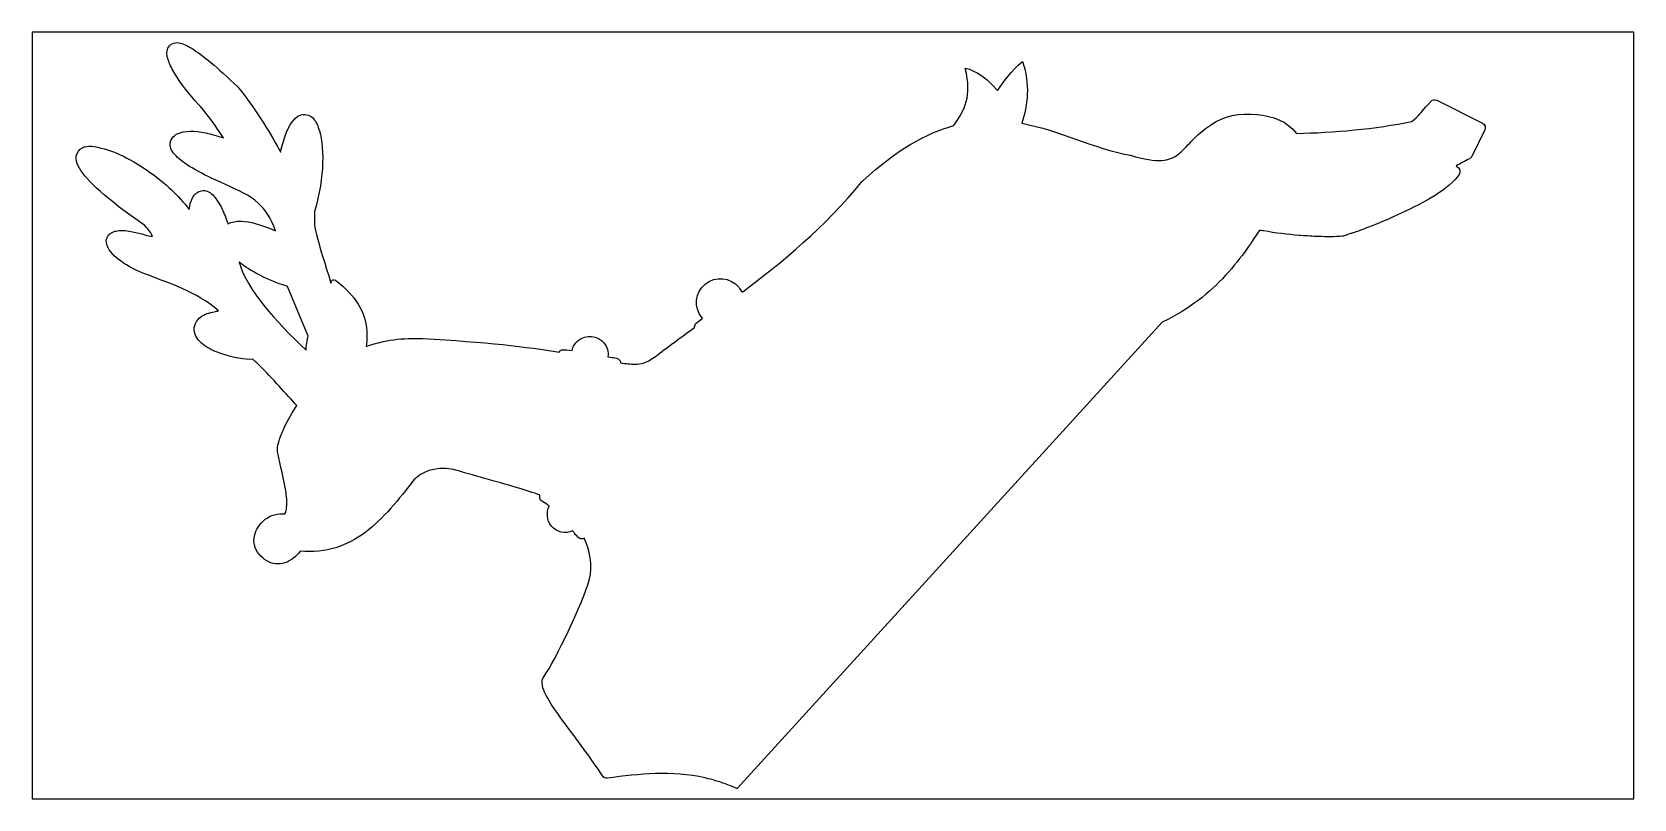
# Model space of a CAD drawing. Header units: millimetres. Extents: x 1.1 to 95, y 1.4 to 46.4.
import ezdxf

# ---------------------------------------------------------------- set-up
doc = ezdxf.new("R2010")
doc.units = ezdxf.units.MM
doc.layers.add('fiducials', color=7, linetype='CONTINUOUS')
doc.layers.add('reindeer_cut_copy', color=7, linetype='CONTINUOUS')

msp = doc.modelspace()

# ---------------------------------------------------------------- linework, layer by layer
at = {"layer": 'fiducials', "color": 7}
msp.add_lwpolyline([(95.038516, 46.350075), (1.058217, 46.350075), (1.058217, 1.36978), (95.038516, 1.36978)], close=True, dxfattribs=at)
at = {"layer": 'reindeer_cut_copy', "color": 7}
for points in [[(9.175104, 45.601021), (9.174596, 45.601366)], [(83.476209, 42.351062), (86.151795, 41.008969)], [(70.242642, 40.918513), (70.265953, 40.934666)], [(86.286996, 40.605674), (85.521, 39.0555)], [(15.690111, 39.530045), (15.68256, 39.505873)], [(84.613717, 38.508978), (84.738354, 38.389778)], [(17.261895, 28.503762), (16.041017, 31.425388)], [(67.35876, 29.338927), (42.424413, 1.980055)], [(31.135537, 8.615146), (31.106178, 8.580331)], [(40.717819, 2.557906), (40.541303, 2.601551)], [(42.415555, 1.989992), (42.087929, 2.123291)]]:
    msp.add_lwpolyline(points, dxfattribs=at)
for points in [[(13.210572, 32.862831)], [(32.056013, 27.672457)]]:
    msp.add_lwpolyline(points, close=True, dxfattribs=at)
for points in [[(9.075131, 44.639337), (8.990399, 44.870244), (8.925659, 45.073366), (8.997639, 45.326621)], [(8.997639, 45.326621), (9.024627, 45.421591), (9.087769, 45.525446), (9.175104, 45.601021)], [(9.174596, 45.601366), (9.203702, 45.626564), (9.235505, 45.64854), (9.269556, 45.66609)], [(9.269556, 45.66609), (9.405769, 45.736296), (9.544706, 45.739443), (9.667753, 45.721373)], [(9.667753, 45.721373), (9.913848, 45.685236), (10.148407, 45.568658), (10.453399, 45.37763)], [(10.453399, 45.37763), (11.063387, 44.995575), (11.925887, 44.287062), (13.145233, 43.114646)], [(9.455135, 43.879791), (9.288989, 44.155093), (9.159859, 44.408427), (9.075131, 44.639337)], [(55.14465, 40.869252), (55.766524, 41.798541), (56.217854, 42.573185), (55.811, 44.209121)], [(55.811, 44.209121), (55.95085, 44.249378), (56.906461, 43.919947), (57.69674, 42.916096)], [(57.69674, 42.916096), (58.106063, 43.479976), (58.457193, 44.042381), (59.171524, 44.614071)], [(59.171524, 44.614071), (59.62037, 43.266911), (59.468724, 42.069891), (59.121756, 41.003352)], [(10.840848, 42.084806), (10.269021, 42.694781), (9.787426, 43.329185), (9.455135, 43.879791)], [(13.145233, 43.114646), (13.155531, 43.10468), (13.165239, 43.094123), (13.174308, 43.083028)], [(13.174308, 43.083028), (13.788092, 42.337343), (14.861607, 40.734913), (15.439604, 39.6687)], [(83.117031, 42.283493), (83.207945, 42.384216), (83.35491, 42.411863), (83.476209, 42.351062)], [(11.947529, 40.656614), (11.540962, 41.244145), (11.079383, 41.830358), (10.840848, 42.084806)], [(15.68256, 39.505873), (15.962962, 40.533297), (16.204974, 41.116688), (16.655375, 41.408454)], [(16.655375, 41.408454), (16.880576, 41.554338), (17.229773, 41.545963), (17.43819, 41.390947)], [(17.43819, 41.390947), (17.646623, 41.235936), (17.759005, 41.018605), (17.852607, 40.761105)], [(70.256677, 40.927816), (70.927799, 41.434037), (71.943945, 41.611759), (72.921709, 41.518423)], [(72.921709, 41.518423), (73.838028, 41.430954), (74.740008, 41.093224), (75.238898, 40.40784)], [(82.006122, 41.109076), (82.232819, 41.294902), (82.305953, 41.357341), (82.399079, 41.462254)], [(82.399079, 41.462254), (82.502146, 41.578377), (82.66374, 41.781217), (83.117031, 42.283493)], [(9.577722, 40.378769), (10.018237, 40.591348), (10.583706, 40.56158), (11.248911, 40.432806)], [(11.248911, 40.432806), (11.581379, 40.36845), (11.933438, 40.27065), (12.285572, 40.137261)], [(12.285572, 40.137261), (12.179981, 40.307991), (12.067529, 40.483209), (11.947529, 40.656614)], [(17.852607, 40.761105), (18.223942, 39.739611), (18.233107, 37.869363), (17.637722, 35.834398)], [(49.793413, 37.624337), (51.774583, 39.456319), (53.532551, 40.423906), (55.14465, 40.869252)], [(59.121756, 41.003352), (61.352642, 40.575915), (63.343736, 39.522524), (65.462449, 39.129039)], [(68.277531, 39.168032), (68.801634, 39.553683), (69.251957, 40.295332), (70.25628, 40.927546)], [(70.25628, 40.927546), (70.251984, 40.924278), (70.246921, 40.921787), (70.242642, 40.918513)], [(70.265953, 40.934666), (70.262409, 40.932449), (70.260134, 40.930047), (70.256677, 40.927816)], [(75.238898, 40.40784), (77.392154, 40.439971), (79.890969, 40.668673), (82.006122, 41.109076)], [(86.151795, 41.008969), (86.300071, 40.934567), (86.360466, 40.754414), (86.286996, 40.605674)], [(3.640245, 38.929272), (3.630852, 39.126852), (3.726604, 39.355175), (3.886938, 39.47738)], [(3.886938, 39.47738), (4.207588, 39.721779), (4.567328, 39.671343), (4.982588, 39.583124)], [(4.982588, 39.583124), (5.813119, 39.406689), (6.942737, 38.875583), (8.068285, 38.062847)], [(9.1653, 39.720188), (9.142033, 40.006866), (9.357462, 40.272481), (9.577722, 40.378769)], [(9.592639, 38.998963), (9.355265, 39.2208), (9.188576, 39.433517), (9.1653, 39.720188)], [(15.439604, 39.6687), (15.439788, 39.668273), (15.439972, 39.667847), (15.440155, 39.66742)], [(15.440155, 39.66742), (15.51793, 39.522676), (15.572308, 39.426438), (15.634521, 39.313937)], [(15.634521, 39.313937), (15.651737, 39.385807), (15.664202, 39.455609), (15.690111, 39.530045)], [(3.834584, 38.367225), (3.723584, 38.55557), (3.649635, 38.731694), (3.640245, 38.929272)], [(12.377446, 37.430437), (10.924017, 38.055497), (10.065824, 38.556731), (9.592639, 38.998963)], [(65.462449, 39.129039), (65.473585, 39.126951), (65.484594, 39.124238), (65.495425, 39.120912)], [(65.495425, 39.120912), (66.310906, 38.8721), (66.889921, 38.794893), (67.314882, 38.823297)], [(67.314882, 38.823297), (67.739839, 38.851691), (68.014508, 38.974494), (68.277531, 39.168032)], [(85.393303, 38.923388), (85.115976, 38.77447), (84.867579, 38.643428), (84.613717, 38.508978)], [(85.521, 39.0555), (85.493204, 38.999258), (85.448568, 38.953079), (85.393303, 38.923388)], [(7.666722, 35.000529), (5.409981, 36.578104), (4.276871, 37.616779), (3.834584, 38.367225)], [(8.068285, 38.062847), (8.859568, 37.49148), (9.640107, 36.777595), (10.279887, 35.944533)], [(42.752535, 31.119577), (45.133823, 32.902402), (47.514591, 34.861157), (49.765283, 37.594587)], [(49.765283, 37.594587), (49.773976, 37.605129), (49.783374, 37.615069), (49.793413, 37.624337)], [(84.780461, 38.003921), (84.190016, 37.122066), (82.744394, 36.357649), (81.37987, 35.720125)], [(84.738354, 38.389778), (84.844238, 38.288454), (84.861998, 38.125697), (84.780461, 38.003921)], [(10.305824, 36.126684), (10.350119, 36.346856), (10.414025, 36.543235), (10.528017, 36.715074)], [(10.528017, 36.715074), (10.642044, 36.886941), (10.848615, 37.052894), (11.10117, 37.053131)], [(11.10117, 37.053131), (11.35373, 37.053367), (11.555718, 36.91328), (11.723529, 36.730867)], [(11.723529, 36.730867), (11.891336, 36.548453), (12.044793, 36.302845), (12.205316, 35.970467)], [(14.324501, 36.319585), (13.811017, 36.784354), (13.168009, 37.054337), (12.377446, 37.430437)], [(10.279887, 35.944533), (10.288387, 36.00545), (10.29423, 36.069024), (10.305824, 36.126684)], [(12.205316, 35.970467), (12.320273, 35.732441), (12.438907, 35.430867), (12.559304, 35.096442)], [(15.34682, 34.69056), (15.061655, 35.476296), (14.720332, 35.961311), (14.324501, 36.319585)], [(17.637722, 35.834398), (17.604993, 35.214767), (17.595352, 35.013948), (17.818446, 34.185264)], [(81.37987, 35.720125), (80.697614, 35.401362), (80.037909, 35.12746), (79.525488, 34.92663)], [(8.128367, 34.370286), (8.075793, 34.496461), (7.922765, 34.774035), (7.666722, 35.000529)], [(12.559304, 35.096442), (12.771659, 35.223168), (13.025446, 35.267135), (13.316151, 35.258371)], [(13.316151, 35.258371), (13.832623, 35.242803), (14.500222, 35.063195), (15.34682, 34.69056)], [(79.525488, 34.92663), (79.029988, 34.732435), (78.722992, 34.622603), (78.572606, 34.579524)], [(5.515218, 33.695291), (5.427607, 33.861002), (5.364096, 34.080152), (5.461493, 34.303418)], [(5.461493, 34.303418), (5.558891, 34.526678), (5.782265, 34.640079), (5.9913, 34.680612)], [(5.9913, 34.680612), (6.409324, 34.761644), (6.949793, 34.67467), (7.797611, 34.426056)], [(7.797611, 34.426056), (7.962332, 34.377756), (8.061773, 34.370348), (8.128367, 34.370286)], [(17.818446, 34.185264), (17.95447, 33.680007), (18.234202, 32.777801), (18.59319, 31.627064)], [(73.065299, 34.708379), (72.705598, 34.196623), (72.075315, 33.161677), (71.062248, 32.06219)], [(73.316173, 34.689725), (73.238898, 34.704805), (73.153567, 34.708713), (73.065299, 34.708379)], [(73.319323, 34.689131), (73.318272, 34.689323), (73.317222, 34.689521), (73.316173, 34.689725)], [(75.41085, 34.421602), (74.712728, 34.478186), (74.013543, 34.5612), (73.319323, 34.689131)], [(75.499465, 34.414491), (75.479366, 34.416246), (75.441583, 34.419085), (75.41085, 34.421602)], [(75.503165, 34.414215), (75.501931, 34.414299), (75.500698, 34.414391), (75.499465, 34.414491)], [(76.527496, 34.356752), (76.185614, 34.369147), (75.844087, 34.388473), (75.503165, 34.414215)], [(76.530291, 34.356713), (76.52936, 34.356722), (76.528428, 34.356735), (76.527496, 34.356752)], [(77.954953, 34.375665), (77.468504, 34.328664), (76.991768, 34.344261), (76.530291, 34.356713)], [(78.023287, 34.390446), (78.001159, 34.382888), (77.978227, 34.377927), (77.954953, 34.375665)], [(78.362386, 34.516841), (78.258138, 34.478396), (78.147437, 34.43277), (78.023287, 34.390446)], [(78.456354, 34.538282), (78.421043, 34.529279), (78.390764, 34.523049), (78.362386, 34.516841)], [(78.572606, 34.579524), (78.525461, 34.55697), (78.488878, 34.546572), (78.456354, 34.538282)], [(6.432163, 32.80222), (6.011757, 33.08333), (5.690454, 33.363874), (5.515218, 33.695291)], [(7.920135, 32.08611), (7.361088, 32.267049), (6.847391, 32.524575), (6.432163, 32.80222)], [(12.005659, 29.990105), (10.647635, 31.185944), (9.121552, 31.576841), (7.920135, 32.08611)], [(13.210572, 32.862831), (13.216285, 32.839334), (13.221714, 32.820868), (13.227438, 32.797127)], [(13.348206, 32.749315), (13.297426, 32.787376), (13.258454, 32.824942), (13.210572, 32.862831)], [(13.227438, 32.797127), (13.677718, 31.224137), (15.344895, 29.391918), (17.142726, 27.688198)], [(16.041017, 31.425388), (14.896285, 31.797535), (13.991285, 32.267253), (13.348206, 32.749315)], [(40.552205, 31.572106), (41.149846, 32.061991), (42.035311, 31.974561), (42.52502, 31.377137)], [(71.062248, 32.06219), (70.165882, 31.089357), (68.9585, 30.078407), (67.35876, 29.338927)], [(18.59319, 31.627064), (18.605611, 31.659574), (18.617899, 31.690317), (18.630371, 31.723497)], [(18.630371, 31.723497), (18.638332, 31.744686), (18.651115, 31.763739), (18.667694, 31.779145)], [(18.667694, 31.779145), (18.684281, 31.794552), (18.704218, 31.805895), (18.725926, 31.81228)], [(18.725926, 31.81228), (18.769934, 31.82522), (18.81745, 31.816739), (18.854277, 31.789389)], [(18.854277, 31.789389), (20.086879, 30.873887), (20.583828, 29.924168), (20.683222, 28.975956)], [(40.356213, 29.59938), (39.866504, 30.196805), (39.954528, 31.082201), (40.552205, 31.572106)], [(42.52502, 31.377137), (42.589134, 31.298917), (42.638382, 31.213828), (42.682807, 31.127256)], [(42.682807, 31.127256), (42.705732, 31.128244), (42.72878, 31.126783), (42.750409, 31.120494)], [(42.750409, 31.120494), (42.751236, 31.120258), (42.751709, 31.119809), (42.752535, 31.119577)], [(10.58373, 28.757304), (10.508694, 29.112342), (10.705576, 29.461454), (10.948269, 29.635039)], [(10.948269, 29.635039), (11.190962, 29.808624), (11.472159, 29.890624), (11.746852, 29.948205)], [(11.746852, 29.948205), (11.835064, 29.966693), (11.919859, 29.97743), (12.005659, 29.990105)], [(39.930945, 29.064174), (39.937878, 29.147555), (39.961634, 29.21907), (40.024661, 29.271943)], [(40.024661, 29.271943), (40.091154, 29.327728), (40.238579, 29.44162), (40.393287, 29.560427)], [(40.393287, 29.560427), (40.381295, 29.573938), (40.367764, 29.585289), (40.356213, 29.59938)], [(11.204718, 27.941326), (10.914611, 28.140738), (10.659812, 28.397332), (10.58373, 28.757304)], [(17.142726, 27.688198), (17.143119, 27.924615), (17.17184, 28.146678), (17.225312, 28.367259)], [(17.225312, 28.367259), (17.236379, 28.4129), (17.248958, 28.458335), (17.261895, 28.503762)], [(20.702422, 28.549475), (20.705021, 28.333982), (20.696726, 28.118988), (20.669167, 27.905098)], [(20.669167, 27.905098), (21.725537, 28.296426), (22.808722, 28.417591), (23.976698, 28.373686)], [(20.683222, 28.975956), (20.698163, 28.833422), (20.703509, 28.691293), (20.702422, 28.549475)], [(23.976698, 28.373686), (23.9782, 28.373645), (23.979701, 28.373592), (23.981202, 28.373529)], [(23.981202, 28.373529), (27.656796, 28.180487), (30.154037, 27.872278), (31.983076, 27.583854)], [(32.73693, 27.674604), (32.788399, 27.898363), (32.909627, 28.107627), (33.100304, 28.263926)], [(33.100304, 28.263926), (33.558269, 28.639318), (34.237678, 28.572246), (34.61293, 28.11445)], [(37.540285, 27.25368), (38.325509, 27.864433), (39.127785, 28.443856), (39.930551, 29.026714)], [(39.930551, 29.026714), (39.930551, 29.039279), (39.929803, 29.05213), (39.930945, 29.064174)], [(12.199962, 27.469536), (11.841265, 27.590043), (11.494824, 27.741915), (11.204718, 27.941326)], [(14.007139, 27.155031), (13.527285, 27.132828), (12.863037, 27.246776), (12.199962, 27.469536)], [(31.983076, 27.583854), (32.001592, 27.620471), (32.02573, 27.650881), (32.056013, 27.672457)], [(32.056037, 27.672472), (32.119501, 27.717689), (32.184387, 27.718108), (32.21917, 27.720455)], [(32.21917, 27.720455), (32.331143, 27.728004), (32.513403, 27.706387), (32.73693, 27.674604)], [(34.61293, 28.11445), (34.804556, 27.880674), (34.876214, 27.589842), (34.843824, 27.31052)], [(34.843824, 27.31052), (35.024446, 27.27859), (35.175883, 27.25281), (35.242643, 27.245582)], [(14.073505, 27.103802), (14.041694, 27.130584), (14.025686, 27.141502), (14.007139, 27.155031)], [(14.457745, 26.743615), (14.302198, 26.89827), (14.167072, 27.025062), (14.073505, 27.103802)], [(15.555033, 25.587277), (15.166218, 26.011355), (14.768848, 26.434308), (14.457745, 26.743615)], [(35.242643, 27.245582), (35.40393, 27.228124), (35.511895, 27.15478), (35.554891, 27.064813)], [(35.554891, 27.064813), (35.574942, 27.022857), (35.583922, 26.984053), (35.58882, 26.952297)], [(35.58882, 26.952297), (35.902895, 26.90295), (36.179548, 26.869098), (36.392371, 26.870965)], [(36.392371, 26.870965), (36.828856, 26.874776), (37.121682, 26.969899), (37.540285, 27.25368)], [(16.587745, 24.440896), (16.306056, 24.758139), (15.936332, 25.171398), (15.555033, 25.587277)], [(16.317415, 24.016783), (16.399706, 24.156715), (16.496348, 24.299106), (16.587745, 24.440896)], [(15.657289, 22.667972), (15.80647, 23.068548), (16.032915, 23.533001), (16.317415, 24.016783)], [(15.480182, 21.641257), (15.41319, 21.95331), (15.508273, 22.267824), (15.657289, 22.667972)], [(15.957485, 19.356909), (15.854978, 20.098535), (15.610332, 20.947057), (15.480182, 21.641257)], [(25.78458, 20.698977), (24.534123, 20.879431), (23.935182, 20.531211), (23.461237, 20.080909)], [(29.482442, 19.637728), (28.298202, 19.988237), (26.899887, 20.355837), (25.78458, 20.698977)], [(23.461237, 20.080909), (22.57747, 18.949817), (21.688667, 17.8032), (20.579749, 16.984496)], [(15.980407, 18.375895), (16.022867, 18.641924), (16.008903, 18.984906), (15.957485, 19.356909)], [(30.856245, 19.188384), (30.463852, 19.331711), (30.00997, 19.481575), (29.482442, 19.637728)], [(30.853647, 19.007068), (30.837434, 19.06485), (30.840438, 19.125665), (30.856245, 19.188384)], [(31.005285, 18.822943), (30.936631, 18.862843), (30.876521, 18.92557), (30.853647, 19.007068)], [(31.404568, 18.540939), (31.270261, 18.649756), (31.135785, 18.747102), (31.005285, 18.822943)], [(14.71917, 17.751304), (15.060076, 18.030743), (15.486993, 18.137863), (15.893478, 18.083943)], [(15.893478, 18.083943), (15.930454, 18.16778), (15.961867, 18.25975), (15.980407, 18.375895)], [(31.527974, 17.377863), (31.250781, 17.716025), (31.219607, 18.172839), (31.404568, 18.540939)], [(14.105871, 16.802519), (14.181678, 17.162827), (14.404261, 17.493174), (14.71917, 17.751304)], [(20.579749, 16.984496), (19.551698, 16.225493), (18.315552, 15.769124), (16.788733, 15.896451)], [(32.775371, 17.088012), (32.347194, 16.905702), (31.837182, 17.000636), (31.527974, 17.377863)], [(32.883273, 16.950788), (32.8638, 16.976905), (32.808812, 17.044853), (32.775371, 17.088012)], [(33.143367, 16.676962), (33.049958, 16.739946), (32.967981, 16.837198), (32.883273, 16.950788)], [(14.38045, 15.724953), (14.111989, 16.052465), (14.03006, 16.44221), (14.105871, 16.802519)], [(33.30434, 16.619154), (33.242245, 16.620602), (33.190072, 16.645466), (33.143367, 16.676962)], [(33.441088, 16.6651), (33.401206, 16.635793), (33.351777, 16.618049), (33.30434, 16.619154)], [(33.753001, 14.198741), (33.979584, 15.131191), (33.783631, 15.965502), (33.441088, 16.6651)], [(15.341509, 15.164588), (14.980974, 15.208381), (14.642025, 15.405846), (14.38045, 15.724953)], [(16.399438, 15.497327), (16.0778, 15.233685), (15.702021, 15.120773), (15.341509, 15.164588)], [(16.788733, 15.896451), (16.676856, 15.750505), (16.544489, 15.616228), (16.399438, 15.497327)], [(31.106178, 8.580331), (31.753529, 9.47987), (33.374958, 12.898496), (33.753001, 14.198741)], [(30.99821, 8.028697), (30.961619, 8.218591), (30.973765, 8.449984), (31.135537, 8.615146)], [(31.226107, 7.436748), (31.116155, 7.648039), (31.034796, 7.838803), (30.99821, 8.028697)], [(32.181135, 5.975327), (31.788233, 6.515441), (31.446013, 7.014154), (31.226107, 7.436748)], [(34.516135, 2.729272), (33.957438, 3.652654), (32.96693, 4.895106), (32.181135, 5.975327)], [(40.541303, 2.601551), (38.553261, 3.055327), (36.703757, 2.840059), (34.814387, 2.58652)], [(34.814387, 2.58652), (34.695425, 2.570542), (34.578307, 2.626598), (34.516135, 2.729272)], [(41.30478, 2.397756), (41.108752, 2.456756), (40.913366, 2.509543), (40.717819, 2.557906)], [(42.080484, 2.126205), (41.818445, 2.232594), (41.561189, 2.317154), (41.30478, 2.397756)], [(42.087929, 2.123291), (42.085409, 2.124276), (42.082984, 2.12522), (42.080484, 2.126205)], [(42.424413, 1.980055), (42.421579, 1.98348), (42.41839, 1.986594), (42.415555, 1.989992)]]:
    msp.add_open_spline(points, degree=3, dxfattribs=at)

doc.saveas('drawing.dxf')
